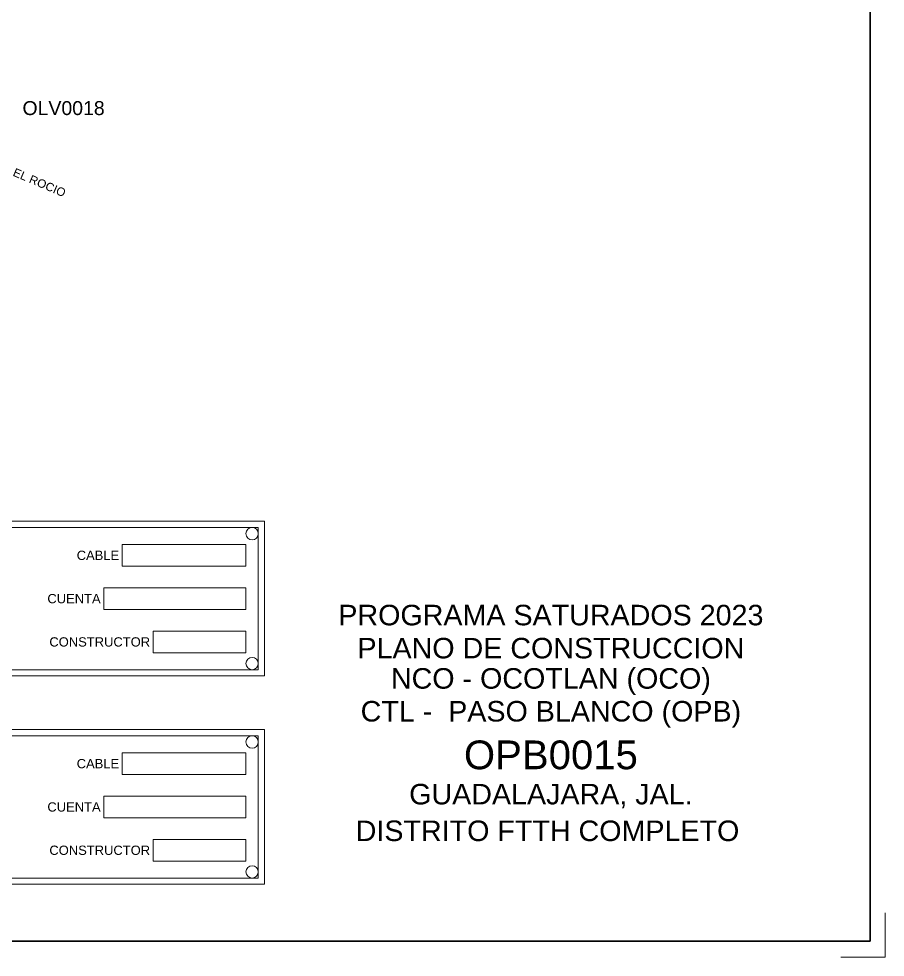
# Model space of a CAD drawing. Header units: millimetres. Extents: x -3867 to 635, y 1041 to 3666.
# Drawn here: x -1067.1 to -855.9, y 1042.1 to 1270.7 of the extents above; entities that cross this region are included whole.
import ezdxf
from ezdxf.enums import TextEntityAlignment as Align

# ---------------------------------------------------------------- set-up
doc = ezdxf.new("R2010")
doc.units = ezdxf.units.MM
doc.linetypes.add('TLSIGC_007', pattern=[28, 10, -1, 10, -1, 2, -1, 2, -1])
doc.layers.add('CABLE PROYECTADO SUBTERRANEO', color=1, linetype='Continuous')
for name, color, linetype, lineweight in [('DISTRITO', 42, 'TLSIGC_007', 60), ('MARCO DE CONSTRUCCION', 7, 'Continuous', 5), ('NOMBRE DE CALLES', 92, 'TLSIGC_017', 5)]:
    doc.layers.add(name, color=color, linetype=linetype, lineweight=lineweight)
doc.styles.add('PLACA', font='arial.ttf')
doc.styles.get("Standard").update_dxf_attribs({"font": 'arial.ttf'})
doc.linetypes.add('TLSIGC_017', pattern='A,0.5,["=",Standard,S=1.6,R=0,X=-0.2,Y=-0.8],0.5', length=1)

msp = doc.modelspace()

# ---------------------------------------------------------------- linework, layer by layer
at = {"color": 7, "linetype": 'Continuous', "lineweight": 20}
for points in [[(-1163.18, 1110.62), (-1007.23, 1110.62), (-1007.23, 1148.29), (-1163.18, 1148.29)], [(-1163.18, 1059.88), (-1007.23, 1059.88), (-1007.23, 1097.55), (-1163.18, 1097.55)]]:
    msp.add_lwpolyline(points, close=True, dxfattribs=at)
at = {"color": 5, "linetype": 'Continuous', "lineweight": 15}
for points in [[(-1143.59, 1112.13), (-1008.73, 1112.13), (-1008.73, 1146.78), (-1143.59, 1146.78)], [(-1041.88, 1142.64), (-1011.75, 1142.64), (-1011.75, 1137.36), (-1041.88, 1137.36)], [(-1046.4, 1132.09), (-1011.75, 1132.09), (-1011.75, 1126.82), (-1046.4, 1126.82)], [(-1034.35, 1121.54), (-1011.75, 1121.54), (-1011.75, 1116.27), (-1034.35, 1116.27)], [(-1143.59, 1061.38), (-1008.73, 1061.38), (-1008.73, 1096.04), (-1143.59, 1096.04)], [(-1041.88, 1091.89), (-1011.75, 1091.89), (-1011.75, 1086.62), (-1041.88, 1086.62)], [(-1046.4, 1081.35), (-1011.75, 1081.35), (-1011.75, 1076.07), (-1046.4, 1076.07)], [(-1034.35, 1070.8), (-1011.75, 1070.8), (-1011.75, 1065.53), (-1034.35, 1065.53)]]:
    msp.add_lwpolyline(points, close=True, dxfattribs=at)
at = {"color": 5, "linetype": 'Continuous', "lineweight": 0}
for centre in [(-1010.24, 1145.28), (-1010.24, 1113.63), (-1010.24, 1094.53), (-1010.24, 1062.89)]:
    msp.add_circle(centre, 1.51, dxfattribs=at)
at = {"layer": 'MARCO DE CONSTRUCCION', "color": 7, "linetype": 'Continuous', "lineweight": 30}
msp.add_lwpolyline([(-1659.53, 1308.49), (-1681.1, 1308.49), (-1681.1, 1046.03), (-1659.53, 1046.03), (-1659.53, 1308.49), (-1659.53, 1046.03), (-859.6, 1046.03), (-859.6, 1570.96), (-1670.32, 1570.96), (-1670.32, 1308.49)], dxfattribs=at)
at = {"layer": 'MARCO DE CONSTRUCCION'}
msp.add_lwpolyline([(-866.73, 1042.1), (-855.91, 1042.1), (-855.91, 1052.93)], dxfattribs=at)

# ---------------------------------------------------------------- texts
at = {"color": 7, "linetype": 'Continuous', "lineweight": 0, "style": 'PLACA'}
for s, height, p in [('CABLE', 2.26, (-1042.64, 1140)), ('CUENTA', 2.26, (-1047.16, 1129.45)), ('CONSTRUCTOR', 2.2602, (-1035.1, 1118.91)), ('CABLE', 2.26, (-1042.64, 1089.26)), ('CUENTA', 2.26, (-1047.16, 1078.71)), ('CONSTRUCTOR', 2.2602, (-1035.1, 1068.16))]:
    msp.add_text(s, height=height, dxfattribs=at).set_placement(p, align=Align.MIDDLE_RIGHT)
at = {"layer": 'CABLE PROYECTADO SUBTERRANEO', "color": 1, "linetype": 'Continuous', "lineweight": 50}
msp.add_text('PROGRAMA SATURADOS 2023', height=5, dxfattribs=at).set_placement((-937.41, 1125.45), align=Align.MIDDLE)
at = {"layer": 'DISTRITO'}
msp.add_text('OLV0018', height=3.394, dxfattribs=at).set_placement((-1066.21, 1247.24))
at = {"layer": 'DISTRITO', "linetype": 'Continuous', "lineweight": 50}
msp.add_text('OPB0015', height=7, dxfattribs=at).set_placement((-937.41, 1091.4), align=Align.MIDDLE)
at = {"layer": 'MARCO DE CONSTRUCCION', "color": 3, "linetype": 'Continuous', "lineweight": 5}
for s, p in [('PLANO DE CONSTRUCCION', (-937.41, 1117.4)), ('GUADALAJARA, JAL.', (-937.41, 1081.4))]:
    msp.add_text(s, height=5, dxfattribs=at).set_placement(p, align=Align.MIDDLE)
at = {"layer": 'MARCO DE CONSTRUCCION', "color": 6, "linetype": 'Continuous', "lineweight": 5}
for s, p in [('NCO - OCOTLAN (OCO)', (-937.41, 1109.4)), ('CTL -  PASO BLANCO (OPB)', (-937.41, 1101.4))]:
    msp.add_text(s, height=5, dxfattribs=at).set_placement(p, align=Align.MIDDLE)
at = {"layer": 'MARCO DE CONSTRUCCION', "color": 1, "linetype": 'Continuous', "lineweight": 5}
msp.add_text('DISTRITO FTTH COMPLETO', height=5, dxfattribs=at).set_placement((-938.23, 1072.9), align=Align.MIDDLE)
at = {"layer": 'NOMBRE DE CALLES'}
msp.add_text('CLL EL ROCIO', height=2.0364, rotation=337, dxfattribs=at).set_placement((-1074.26, 1234.87))

doc.saveas('drawing.dxf')
